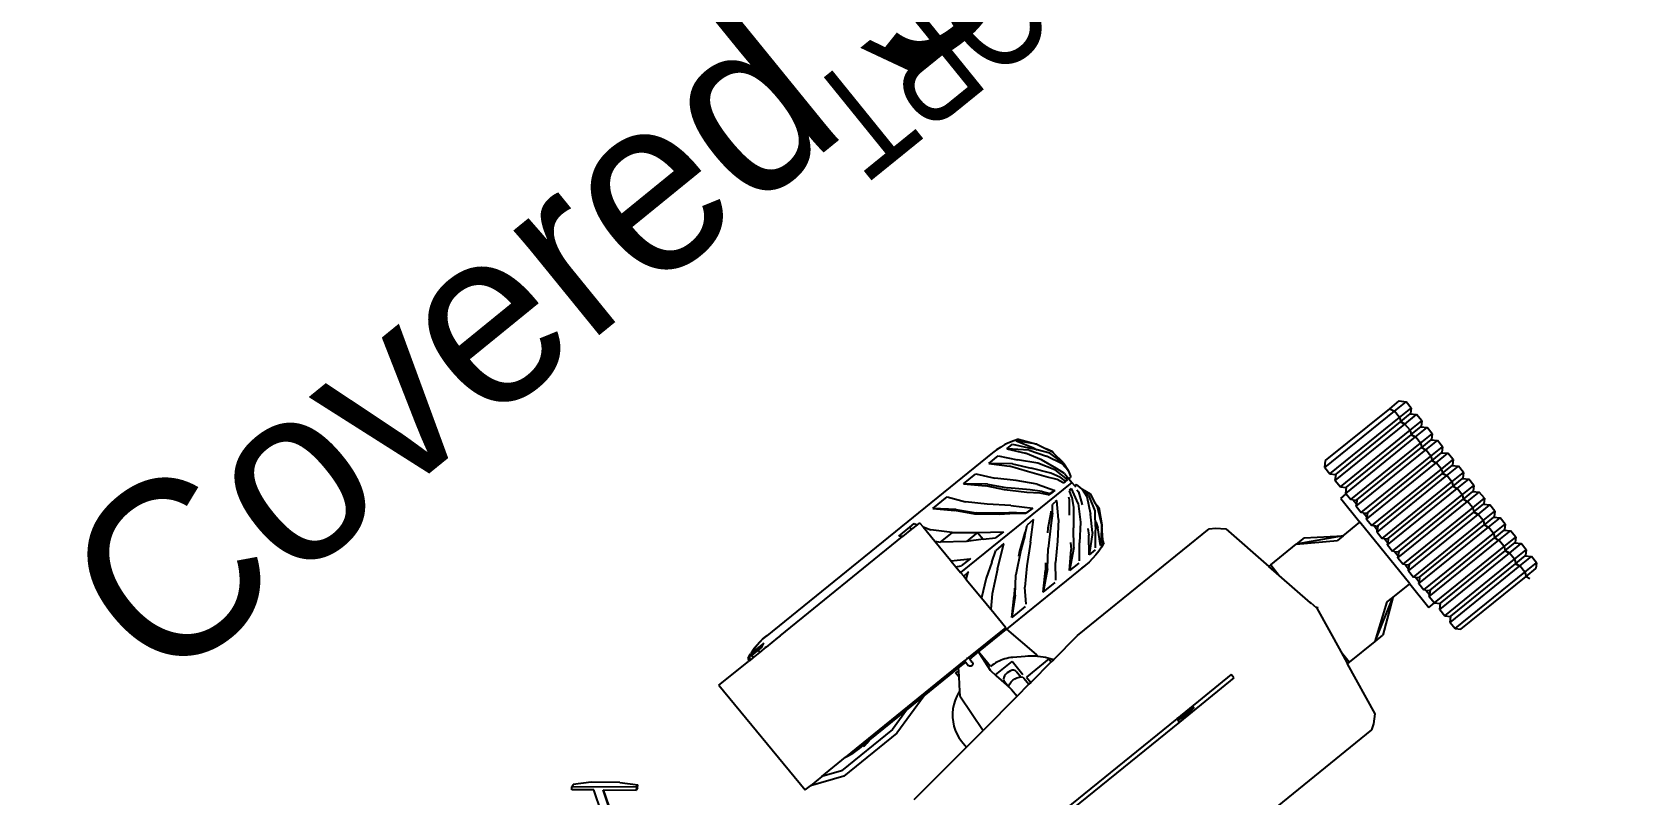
# Model space of a CAD drawing. Header units: inches. Extents: x -625442 to 34963, y -27993 to 66986.
# Drawn here: x -456530.1 to -456354.4, y 27977.9 to 28060.9 of the extents above; entities that cross this region are included whole.
import ezdxf

# ---------------------------------------------------------------- set-up
doc = ezdxf.new("R2010")
doc.units = ezdxf.units.IN
doc.header["$LTSCALE"] = 0.5
doc.header["$MEASUREMENT"] = 0
for name, color, linetype in [('0-TEXT', 30, 'Continuous'), ('P-FURNITURE', 201, 'Continuous'), ('TEXT', 7, 'Continuous')]:
    doc.layers.add(name, color=color, linetype=linetype)
doc.styles.add('1-4T', font='Zap601Rm.ttf', dxfattribs={"width": 0.8, "height": 12})
doc.styles.add('TXT', font='IC-Romans.shx')

# ---------------------------------------------------------------- blocks, each defined once
blk = doc.blocks.new('John Deere pl')
for p, q in [((1.8305, 2.736), (1.7873, 2.4918)), ((1.8634, 2.7659), (1.8305, 2.736)), ((1.886, 2.7813), (1.8634, 2.7659)), ((2.6211, 2.7813), (1.886, 2.7813)), ((2.3098, 2.7813), (2.3088, 2.7813)), ((0.8748, 2.6676), (0.8922, 2.685)), ((0.9397, 2.6676), (0.8748, 2.6676)), ((0.8748, 2.6676), (0.8748, 2.6325)), ((0.9473, 2.685), (0.8922, 2.685)), ((0.9473, 2.685), (0.9397, 2.7023)), ((0.9397, 2.6676), (0.9473, 2.685)), ((0.9397, 2.6676), (0.9397, 2.6325)), ((1.3286, 2.6676), (0.9397, 2.6676)), ((1.3112, 2.685), (0.9473, 2.685)), ((1.3286, 2.6676), (1.3112, 2.685)), ((1.3286, 2.6325), (1.3286, 2.6676)), ((0.8944, 2.613), (0.8748, 2.6325)), ((0.9397, 2.6325), (0.8748, 2.6325)), ((0.8748, 2.5956), (0.8922, 2.613)), ((0.9397, 2.5956), (0.8748, 2.5956)), ((0.8748, 2.5956), (0.8748, 2.5605)), ((0.8944, 2.613), (0.8922, 2.613)), ((0.9473, 2.613), (0.8944, 2.613)), ((0.9483, 2.613), (0.9397, 2.6325)), ((1.3286, 2.6325), (0.9397, 2.6325)), ((0.9473, 2.613), (0.9397, 2.6303)), ((0.9397, 2.5956), (0.9473, 2.613)), ((0.9397, 2.5956), (0.9397, 2.5605)), ((1.3286, 2.5956), (0.9397, 2.5956)), ((0.9483, 2.613), (0.9473, 2.613)), ((1.309, 2.613), (0.9483, 2.613)), ((1.3286, 2.6325), (1.309, 2.613)), ((1.3112, 2.613), (1.309, 2.613)), ((1.3286, 2.5956), (1.3112, 2.613)), ((1.3286, 2.5605), (1.3286, 2.5956)), ((0.8944, 2.541), (0.8748, 2.5605)), ((0.9397, 2.5605), (0.8748, 2.5605)), ((0.8748, 2.5236), (0.8922, 2.541)), ((0.9397, 2.5236), (0.8748, 2.5236)), ((0.8748, 2.5236), (0.8748, 2.4885)), ((0.8944, 2.541), (0.8922, 2.541)), ((0.9473, 2.541), (0.8944, 2.541)), ((0.9483, 2.541), (0.9397, 2.5605)), ((1.3286, 2.5605), (0.9397, 2.5605)), ((0.9473, 2.541), (0.9397, 2.5583)), ((0.9397, 2.5236), (0.9473, 2.541)), ((0.9397, 2.5236), (0.9397, 2.4885)), ((1.3286, 2.5236), (0.9397, 2.5236)), ((0.9483, 2.541), (0.9473, 2.541)), ((1.309, 2.541), (0.9483, 2.541)), ((1.3286, 2.5605), (1.309, 2.541)), ((1.3112, 2.541), (1.309, 2.541)), ((1.3279, 2.5243), (1.3112, 2.541)), ((1.3596, 2.5243), (1.3279, 2.5243)), ((1.3279, 2.5243), (1.3286, 2.5236)), ((1.3286, 2.4885), (1.3286, 2.5236)), ((1.3596, 2.3918), (1.3596, 2.5243)), ((0.8944, 2.469), (0.8748, 2.4885)), ((0.9397, 2.4885), (0.8748, 2.4885)), ((0.8748, 2.4516), (0.8922, 2.469)), ((0.9397, 2.4516), (0.8748, 2.4516)), ((0.8748, 2.4516), (0.8748, 2.4165)), ((0.8944, 2.469), (0.8922, 2.469)), ((0.9473, 2.469), (0.8944, 2.469)), ((0.9483, 2.469), (0.9397, 2.4885)), ((1.3286, 2.4885), (0.9397, 2.4885)), ((0.9473, 2.469), (0.9397, 2.4863)), ((0.9397, 2.4516), (0.9473, 2.469)), ((0.9397, 2.4516), (0.9397, 2.4165)), ((1.3286, 2.4516), (0.9397, 2.4516)), ((0.9483, 2.469), (0.9473, 2.469)), ((1.309, 2.469), (0.9483, 2.469)), ((1.309, 2.469), (1.3226, 2.4825)), ((1.3112, 2.469), (1.309, 2.469)), ((1.3226, 2.4576), (1.3112, 2.469)), ((1.3286, 2.4885), (1.3226, 2.4825)), ((1.3226, 2.4576), (1.3226, 2.4825)), ((1.3226, 2.4576), (1.3286, 2.4516)), ((1.3286, 2.4165), (1.3286, 2.4516)), ((1.4536, 2.3918), (1.5901, 2.4918)), ((1.6337, 2.4918), (1.4536, 2.3918)), ((1.6337, 2.4918), (1.4849, 2.3918)), ((1.6337, 2.4918), (1.5901, 2.4918)), ((1.7769, 2.4918), (1.6337, 2.4918)), ((1.7873, 2.4918), (1.7769, 2.4918)), ((1.7769, 2.4325), (1.7769, 2.4918)), ((1.7769, 2.4325), (1.7873, 2.4918)), ((0.8944, 2.397), (0.8748, 2.4165)), ((0.9397, 2.4165), (0.8748, 2.4165)), ((0.8748, 2.3796), (0.8922, 2.397)), ((0.9397, 2.3796), (0.8748, 2.3796)), ((0.8748, 2.3796), (0.8748, 2.3445)), ((0.8944, 2.397), (0.8922, 2.397)), ((0.9473, 2.397), (0.8944, 2.397)), ((0.9483, 2.397), (0.9397, 2.4165)), ((1.3286, 2.4165), (0.9397, 2.4165)), ((0.9473, 2.397), (0.9397, 2.4143)), ((0.9397, 2.3796), (0.9473, 2.397)), ((0.9397, 2.3796), (0.9397, 2.3445)), ((1.3286, 2.3796), (0.9397, 2.3796)), ((0.9483, 2.397), (0.9473, 2.397)), ((1.309, 2.397), (0.9483, 2.397)), ((1.309, 2.397), (1.3226, 2.4105)), ((1.3112, 2.397), (1.309, 2.397)), ((1.3226, 2.3856), (1.3112, 2.397)), ((1.3286, 2.4165), (1.3226, 2.4105)), ((1.3226, 2.3856), (1.3226, 2.4105)), ((1.3226, 2.3856), (1.3286, 2.3796)), ((1.3286, 2.3445), (1.3286, 2.3796)), ((1.4536, 2.3918), (1.3596, 2.3918)), ((1.3596, 2.3918), (1.3596, 2.0484)), ((1.4849, 2.3918), (1.4536, 2.3918)), ((1.7393, 2.2201), (1.7769, 2.4325)), ((0.8944, 2.325), (0.8748, 2.3445)), ((0.9397, 2.3445), (0.8748, 2.3445)), ((0.8748, 2.3076), (0.8922, 2.325)), ((0.8944, 2.325), (0.8922, 2.325)), ((0.9473, 2.325), (0.8944, 2.325)), ((0.9483, 2.325), (0.9397, 2.3445)), ((1.3286, 2.3445), (0.9397, 2.3445)), ((0.9473, 2.325), (0.9397, 2.3423)), ((0.9397, 2.3076), (0.9473, 2.325)), ((0.9483, 2.325), (0.9473, 2.325)), ((1.309, 2.325), (0.9483, 2.325)), ((1.309, 2.325), (1.3226, 2.3385)), ((1.3112, 2.325), (1.309, 2.325)), ((1.3226, 2.3136), (1.3112, 2.325)), ((1.3286, 2.3445), (1.3226, 2.3385)), ((1.3226, 2.3136), (1.3226, 2.3385)), ((1.3226, 2.3136), (1.3286, 2.3076)), ((0.9397, 2.3076), (0.8748, 2.3076)), ((0.8748, 2.3076), (0.8748, 2.2725)), ((0.8944, 2.253), (0.8748, 2.2725)), ((0.9397, 2.2725), (0.8748, 2.2725)), ((0.8748, 2.2356), (0.8922, 2.253)), ((0.8944, 2.253), (0.8922, 2.253)), ((0.9473, 2.253), (0.8944, 2.253)), ((0.9397, 2.3076), (0.9397, 2.2725)), ((1.3286, 2.3076), (0.9397, 2.3076)), ((0.9483, 2.253), (0.9397, 2.2725)), ((1.3286, 2.2725), (0.9397, 2.2725)), ((0.9473, 2.253), (0.9397, 2.2703)), ((0.9397, 2.2356), (0.9473, 2.253)), ((0.9483, 2.253), (0.9473, 2.253)), ((1.309, 2.253), (0.9483, 2.253)), ((1.309, 2.253), (1.3226, 2.2665)), ((1.3112, 2.253), (1.309, 2.253)), ((1.3226, 2.2416), (1.3112, 2.253)), ((1.3286, 2.2725), (1.3226, 2.2665)), ((1.3226, 2.2416), (1.3226, 2.2665)), ((1.3226, 2.2416), (1.3286, 2.2356)), ((1.3286, 2.2725), (1.3286, 2.3076)), ((0.9397, 2.2356), (0.8748, 2.2356)), ((0.8748, 2.2356), (0.8748, 2.2005)), ((0.8944, 2.181), (0.8748, 2.2005)), ((0.9397, 2.2005), (0.8748, 2.2005)), ((0.8748, 2.1636), (0.8922, 2.181)), ((0.8944, 2.181), (0.8922, 2.181)), ((0.9473, 2.181), (0.8944, 2.181)), ((0.9397, 2.2356), (0.9397, 2.2005)), ((1.3286, 2.2356), (0.9397, 2.2356)), ((0.9483, 2.181), (0.9397, 2.2005)), ((1.3286, 2.2005), (0.9397, 2.2005)), ((0.9473, 2.181), (0.9397, 2.1983)), ((0.9397, 2.1636), (0.9473, 2.181)), ((0.9483, 2.181), (0.9473, 2.181)), ((1.309, 2.181), (0.9483, 2.181)), ((1.309, 2.181), (1.3226, 2.1945)), ((1.3112, 2.181), (1.309, 2.181)), ((1.3226, 2.1696), (1.3112, 2.181)), ((1.3286, 2.2005), (1.3226, 2.1945)), ((1.3226, 2.1945), (1.3226, 2.1696)), ((1.3226, 2.1696), (1.3286, 2.1636)), ((1.3286, 2.2005), (1.3286, 2.2356)), ((1.7338, 2.2208), (1.7338, 2.2207)), ((1.7339, 2.2208), (1.7338, 2.2208)), ((1.7338, 2.2207), (1.7339, 2.2205)), ((1.7339, 2.2205), (1.734, 2.2202)), ((1.7353, 2.2177), (1.7352, 2.218)), ((1.7352, 2.2174), (1.7353, 2.2174)), ((1.7353, 2.2175), (1.7353, 2.2177)), ((1.7353, 2.2174), (1.7353, 2.2175)), ((1.738, 2.2208), (1.7393, 2.2208)), ((1.738, 2.2174), (1.738, 2.2208)), ((1.738, 2.2174), (1.7393, 2.2174)), ((1.7393, 2.2208), (1.7393, 2.2201)), ((1.7393, 2.2201), (1.7453, 2.1861)), ((1.7393, 2.2174), (1.7393, 2.2201)), ((1.7453, 2.1861), (1.7453, 2.1856)), ((1.7453, 2.1861), (1.7456, 2.1849)), ((1.7453, 2.1856), (1.7454, 2.1852)), ((1.7454, 2.1852), (1.7455, 2.185)), ((1.7455, 2.185), (1.7456, 2.1849)), ((1.7456, 2.1849), (1.7457, 2.185)), ((1.7456, 2.1849), (1.7769, 2.0078)), ((1.7457, 2.185), (1.7459, 2.1854)), ((1.7459, 2.1854), (1.7461, 2.1859)), ((1.746, 2.1897), (1.7461, 2.19)), ((1.7463, 2.1903), (1.7461, 2.19)), ((1.7461, 2.1859), (1.7463, 2.1865)), ((1.7463, 2.1903), (1.7465, 2.1905)), ((1.7463, 2.1865), (1.7464, 2.1872)), ((1.7464, 2.1872), (1.7466, 2.1879)), ((1.7466, 2.1904), (1.7465, 2.1905)), ((1.7467, 2.1902), (1.7466, 2.1904)), ((1.7466, 2.1879), (1.7467, 2.1886)), ((1.7467, 2.1902), (1.7467, 2.1898)), ((1.7467, 2.1893), (1.7467, 2.1898)), ((1.7467, 2.1893), (1.7467, 2.1886)), ((2.2095, 2.2293), (2.5143, 2.2293)), ((2.2095, 2.2293), (2.2095, 2.2109)), ((2.2095, 2.2109), (2.5143, 2.2109)), ((2.4245, 2.2201), (2.5143, 2.2293)), ((2.4245, 2.2201), (2.5143, 2.2109)), ((2.5143, 2.2201), (2.4245, 2.2201)), ((2.5143, 2.2201), (2.5143, 2.2293)), ((2.5143, 2.2293), (4.6693, 2.2293)), ((2.5143, 2.2201), (2.5143, 2.2109)), ((2.5143, 2.2109), (4.6693, 2.2109)), ((0.9397, 2.1636), (0.8748, 2.1636)), ((0.8748, 2.1636), (0.8748, 2.1285)), ((0.8944, 2.109), (0.8748, 2.1285)), ((0.9397, 2.1285), (0.8748, 2.1285)), ((0.8748, 2.0916), (0.8922, 2.109)), ((0.8944, 2.109), (0.8922, 2.109)), ((0.9473, 2.109), (0.8944, 2.109)), ((0.9397, 2.1636), (0.9397, 2.1285)), ((1.3286, 2.1636), (0.9397, 2.1636)), ((0.9483, 2.109), (0.9397, 2.1285)), ((1.3286, 2.1285), (0.9397, 2.1285)), ((0.9473, 2.109), (0.9397, 2.1263)), ((0.9397, 2.0916), (0.9473, 2.109)), ((0.9483, 2.109), (0.9473, 2.109)), ((1.309, 2.109), (0.9483, 2.109)), ((1.309, 2.109), (1.3226, 2.1225)), ((1.3112, 2.109), (1.309, 2.109)), ((1.3226, 2.0976), (1.3112, 2.109)), ((1.3286, 2.1285), (1.3226, 2.1225)), ((1.3226, 2.1225), (1.3226, 2.0976)), ((1.3286, 2.1285), (1.3286, 2.1636)), ((0.9397, 2.0916), (0.8748, 2.0916)), ((0.8748, 2.0916), (0.8748, 2.0565)), ((0.8944, 2.037), (0.8748, 2.0565)), ((0.9397, 2.0565), (0.8748, 2.0565)), ((0.8748, 2.0196), (0.8922, 2.037)), ((0.8944, 2.037), (0.8922, 2.037)), ((0.9473, 2.037), (0.8944, 2.037)), ((0.9397, 2.0916), (0.9397, 2.0565)), ((1.3286, 2.0916), (0.9397, 2.0916)), ((0.9483, 2.037), (0.9397, 2.0565)), ((1.3286, 2.0565), (0.9397, 2.0565)), ((0.9473, 2.037), (0.9397, 2.0543)), ((0.9397, 2.0196), (0.9473, 2.037)), ((0.9483, 2.037), (0.9473, 2.037)), ((1.309, 2.037), (0.9483, 2.037)), ((1.309, 2.037), (1.3226, 2.0505)), ((1.3112, 2.037), (1.309, 2.037)), ((1.3226, 2.0256), (1.3112, 2.037)), ((1.3226, 2.0976), (1.3286, 2.0916)), ((1.3286, 2.0565), (1.3226, 2.0505)), ((1.3226, 2.0505), (1.3226, 2.0256)), ((1.3286, 2.0565), (1.3286, 2.0916)), ((1.4536, 2.0484), (1.3596, 2.0484)), ((1.3596, 1.916), (1.3596, 2.0484)), ((1.5901, 1.9484), (1.4536, 2.0484)), ((1.4536, 2.0484), (1.4849, 2.0484)), ((1.4536, 2.0484), (1.6337, 1.9484)), ((1.6337, 1.9484), (1.4849, 2.0484)), ((0.9397, 2.0196), (0.8748, 2.0196)), ((0.8748, 2.0196), (0.8748, 1.9845)), ((0.8944, 1.965), (0.8748, 1.9845)), ((0.9397, 1.9845), (0.8748, 1.9845)), ((0.8748, 1.9476), (0.8922, 1.965)), ((0.8944, 1.965), (0.8922, 1.965)), ((0.9473, 1.965), (0.8944, 1.965)), ((0.9397, 2.0196), (0.9397, 1.9845)), ((1.3286, 2.0196), (0.9397, 2.0196)), ((0.9483, 1.965), (0.9397, 1.9845)), ((1.3286, 1.9845), (0.9397, 1.9845)), ((0.9473, 1.965), (0.9397, 1.9823)), ((0.9397, 1.9476), (0.9473, 1.965)), ((0.9483, 1.965), (0.9473, 1.965)), ((1.309, 1.965), (0.9483, 1.965)), ((1.309, 1.965), (1.3226, 1.9785)), ((1.3112, 1.965), (1.309, 1.965)), ((1.3226, 1.9536), (1.3112, 1.965)), ((1.3226, 2.0256), (1.3286, 2.0196)), ((1.3286, 1.9845), (1.3226, 1.9785)), ((1.3226, 1.9785), (1.3226, 1.9536)), ((1.3286, 1.9845), (1.3286, 2.0196)), ((1.7769, 1.9484), (1.7769, 2.0078)), ((1.7769, 2.0078), (1.7873, 1.9484)), ((0.9397, 1.9476), (0.8748, 1.9476)), ((0.8748, 1.9476), (0.8748, 1.9125)), ((0.8944, 1.893), (0.8748, 1.9125)), ((0.9397, 1.9125), (0.8748, 1.9125)), ((0.8748, 1.8756), (0.8922, 1.893)), ((0.8944, 1.893), (0.8922, 1.893)), ((0.9473, 1.893), (0.8944, 1.893)), ((0.9397, 1.9476), (0.9397, 1.9125)), ((1.3286, 1.9476), (0.9397, 1.9476)), ((0.9483, 1.893), (0.9397, 1.9125)), ((1.3286, 1.9125), (0.9397, 1.9125)), ((0.9473, 1.893), (0.9397, 1.9103)), ((0.9397, 1.8756), (0.9473, 1.893)), ((0.9483, 1.893), (0.9473, 1.893)), ((1.309, 1.893), (0.9483, 1.893)), ((1.3286, 1.9125), (1.309, 1.893)), ((1.3112, 1.893), (1.309, 1.893)), ((1.3286, 1.8756), (1.3112, 1.893)), ((1.3226, 1.9536), (1.3286, 1.9476)), ((1.3286, 1.916), (1.3286, 1.9476)), ((1.3596, 1.916), (1.3286, 1.916)), ((1.3286, 1.9125), (1.3286, 1.916)), ((1.5901, 1.9484), (1.6337, 1.9484)), ((1.7769, 1.9484), (1.6337, 1.9484)), ((1.7769, 1.9484), (1.7873, 1.9484)), ((1.8305, 1.7043), (1.7873, 1.9484)), ((0.9397, 1.8756), (0.8748, 1.8756)), ((0.8748, 1.8756), (0.8748, 1.8405)), ((0.8944, 1.821), (0.8748, 1.8405)), ((0.9397, 1.8405), (0.8748, 1.8405)), ((0.8748, 1.8036), (0.8922, 1.821)), ((0.8944, 1.821), (0.8922, 1.821)), ((0.9473, 1.821), (0.8944, 1.821)), ((0.9397, 1.8756), (0.9397, 1.8405)), ((1.3286, 1.8756), (0.9397, 1.8756)), ((0.9483, 1.821), (0.9397, 1.8405)), ((1.3286, 1.8405), (0.9397, 1.8405)), ((0.9473, 1.821), (0.9397, 1.8383)), ((0.9397, 1.8036), (0.9473, 1.821)), ((0.9483, 1.821), (0.9473, 1.821)), ((1.309, 1.821), (0.9483, 1.821)), ((1.3286, 1.8405), (1.309, 1.821)), ((1.3112, 1.821), (1.309, 1.821)), ((1.3286, 1.8036), (1.3112, 1.821)), ((1.3286, 1.8405), (1.3286, 1.8756)), ((0.9397, 1.8036), (0.8748, 1.8036)), ((0.8748, 1.8036), (0.8748, 1.7685)), ((0.8961, 1.7472), (0.8748, 1.7685)), ((0.9397, 1.7685), (0.8748, 1.7685)), ((0.9397, 1.8036), (0.9397, 1.7685)), ((1.3286, 1.8036), (0.9397, 1.8036)), ((0.949, 1.7472), (0.9397, 1.7685)), ((1.3286, 1.7685), (0.9397, 1.7685)), ((1.3286, 1.7685), (1.3073, 1.7472)), ((1.3286, 1.7685), (1.3286, 1.8036)), ((3.6195, 1.7667), (3.3004, 1.7323)), ((0.949, 1.7472), (0.8961, 1.7472)), ((1.3073, 1.7472), (0.949, 1.7472)), ((1.8634, 1.6744), (1.8305, 1.7043)), ((2.782, 1.6763), (2.907, 1.6898)), ((2.907, 1.6898), (2.918, 1.691)), ((2.907, 1.6597), (2.907, 1.6898)), ((2.9904, 1.6988), (2.918, 1.691)), ((2.918, 1.6565), (2.918, 1.691)), ((2.9904, 1.6988), (3.1982, 1.7212)), ((2.9908, 1.6614), (2.9904, 1.6988)), ((3.1827, 1.5416), (3.1982, 1.7212)), ((3.3004, 1.7323), (3.1982, 1.7212)), ((3.2966, 1.6616), (3.2995, 1.6797)), ((3.2995, 1.6797), (3.3004, 1.6979)), ((3.3004, 1.6979), (3.3004, 1.7323)), ((1.886, 1.6589), (1.8634, 1.6744)), ((2.6211, 1.6589), (1.886, 1.6589)), ((2.2542, 1.6589), (2.2543, 1.6589)), ((2.2679, 1.6589), (2.2684, 1.6589)), ((2.3957, 1.6589), (2.3964, 1.6589)), ((2.3964, 1.6589), (2.3967, 1.6589)), ((2.7684, 1.6748), (2.6211, 1.6589)), ((2.7684, 1.6748), (2.782, 1.6763)), ((2.7684, 1.6748), (2.7701, 1.6721)), ((2.7701, 1.6721), (2.7762, 1.6632)), ((2.7762, 1.6632), (2.7825, 1.6544)), ((2.782, 1.6597), (2.782, 1.6763)), ((2.782, 1.6597), (2.907, 1.6597)), ((2.7825, 1.6544), (2.7893, 1.6459)), ((2.7893, 1.6459), (2.7963, 1.6376)), ((2.7963, 1.6376), (2.8037, 1.6296)), ((2.8037, 1.6296), (2.8113, 1.6218)), ((2.8113, 1.6218), (2.8134, 1.6199)), ((2.8134, 1.6199), (2.8127, 1.6109)), ((2.8434, 1.444), (2.8127, 1.6109)), ((2.8134, 1.6199), (2.8193, 1.6143)), ((2.8193, 1.6143), (2.8276, 1.607)), ((2.9122, 1.6423), (2.9122, 1.5677)), ((2.92, 1.6502), (2.918, 1.6565)), ((2.9247, 1.6444), (2.92, 1.6502)), ((2.9248, 1.6444), (2.9247, 1.6444)), ((2.9248, 1.6122), (2.9248, 1.6444)), ((2.9318, 1.6395), (2.9248, 1.6444)), ((2.9248, 1.6122), (2.9265, 1.6069)), ((2.9406, 1.6359), (2.9318, 1.6395)), ((2.9507, 1.6338), (2.9406, 1.6359)), ((2.9614, 1.6334), (2.9507, 1.6338)), ((2.9719, 1.6346), (2.9614, 1.6334)), ((2.9815, 1.6374), (2.9719, 1.6346)), ((2.9896, 1.6416), (2.9815, 1.6374)), ((2.9895, 1.6042), (2.9925, 1.6093)), ((2.9931, 1.6447), (2.9896, 1.6416)), ((2.9934, 1.645), (2.9908, 1.6614)), ((2.9931, 1.6147), (2.9925, 1.6166)), ((2.9925, 1.6093), (2.9931, 1.6147)), ((2.9934, 1.645), (2.9931, 1.6447)), ((2.9931, 1.6147), (2.9931, 1.6447)), ((3.0052, 1.5733), (2.9934, 1.645)), ((3.2664, 1.5946), (3.2766, 1.6102)), ((3.2766, 1.6102), (3.285, 1.6267)), ((3.285, 1.6267), (3.2917, 1.6439)), ((3.2917, 1.6439), (3.2966, 1.6616)), ((2.8276, 1.607), (2.8361, 1.6)), ((2.8361, 1.6), (2.8449, 1.5933)), ((2.8449, 1.5933), (2.854, 1.5869)), ((2.854, 1.5869), (2.8988, 1.5565)), ((2.8988, 1.5565), (2.9061, 1.5518)), ((2.9061, 1.5518), (2.9138, 1.5474)), ((3.0052, 1.5677), (2.9122, 1.5677)), ((2.9138, 1.5474), (2.9216, 1.5434)), ((2.9216, 1.5434), (2.9297, 1.5398)), ((2.9265, 1.6069), (2.9304, 1.6021)), ((2.9297, 1.5398), (2.9379, 1.5366)), ((2.9304, 1.6021), (2.9362, 1.598)), ((2.9362, 1.598), (2.9437, 1.595)), ((2.9437, 1.595), (2.9521, 1.5933)), ((2.9521, 1.5933), (2.961, 1.5929)), ((2.961, 1.5929), (2.9698, 1.5939)), ((2.9698, 1.5939), (2.9778, 1.5963)), ((2.9778, 1.5963), (2.9846, 1.5998)), ((2.9846, 1.5998), (2.9895, 1.6042)), ((3.0052, 1.5733), (3.0052, 1.5677)), ((3.0111, 1.5374), (3.0052, 1.5733)), ((3.1715, 1.5261), (3.1827, 1.5416)), ((3.1935, 1.5339), (3.2105, 1.5432)), ((3.2105, 1.5432), (3.2265, 1.5541)), ((3.2265, 1.5541), (3.2412, 1.5664)), ((3.2412, 1.5664), (3.2545, 1.5799)), ((3.2545, 1.5799), (3.2664, 1.5946)), ((2.9379, 1.5366), (2.9464, 1.5339)), ((2.9464, 1.5339), (2.955, 1.5315)), ((2.955, 1.5315), (2.9637, 1.5295)), ((2.9637, 1.5295), (2.9725, 1.528)), ((2.9725, 1.528), (2.9814, 1.5269)), ((2.9814, 1.5269), (2.9903, 1.5263)), ((2.9903, 1.5263), (2.9993, 1.5261)), ((2.9993, 1.5261), (2.9993, 1.4525)), ((3.0012, 1.4525), (3.0111, 1.5374)), ((3.0502, 1.4672), (3.052, 1.4693)), ((3.052, 1.4693), (3.0543, 1.4709)), ((3.0543, 1.4709), (3.057, 1.472)), ((3.057, 1.472), (3.0599, 1.4723)), ((3.0599, 1.4723), (3.0628, 1.472)), ((3.0628, 1.472), (3.0655, 1.4709)), ((3.0655, 1.4709), (3.0678, 1.4693)), ((3.0678, 1.4693), (3.0696, 1.4672)), ((3.1188, 1.4525), (3.1346, 1.4744)), ((3.1346, 1.4744), (3.1715, 1.5261)), ((3.1346, 1.4744), (3.1346, 1.4525)), ((3.1756, 1.5261), (3.1715, 1.5261)), ((3.1756, 1.5261), (3.1935, 1.5339)), ((3.3036, 1.444), (3.4968, 1.4958)), ((3.4013, 1.444), (3.5009, 1.4707)), ((3.4968, 1.4958), (3.4969, 1.4958)), ((3.4969, 1.4958), (3.7926, 1.4958)), ((3.501, 1.4707), (3.5009, 1.4707)), ((3.501, 1.4707), (3.7867, 1.4707)), ((3.7867, 1.4707), (3.8676, 1.436)), ((3.7926, 1.4958), (3.9319, 1.436)), ((2.2365, 1.3523), (2.2983, 1.4189)), ((2.2755, 1.4078), (2.2505, 1.3723)), ((2.2983, 1.4189), (2.2583, 1.3523)), ((2.3207, 1.413), (2.2731, 1.3523)), ((2.2797, 1.4189), (2.2755, 1.4078)), ((2.2834, 1.4189), (2.2755, 1.4078)), ((2.2797, 1.4189), (2.299, 1.4264)), ((2.2983, 1.4189), (2.2834, 1.4189)), ((2.2893, 1.3523), (2.3616, 1.4189)), ((2.299, 1.4264), (2.319, 1.4327)), ((2.3616, 1.4189), (2.3086, 1.3523)), ((2.319, 1.4327), (2.3395, 1.4376)), ((2.3271, 1.4189), (2.3616, 1.4189)), ((2.3395, 1.4376), (2.3604, 1.4411)), ((2.3604, 1.4411), (2.3816, 1.4433)), ((2.4105, 1.413), (2.3618, 1.3523)), ((2.3816, 1.4433), (2.4029, 1.444)), ((2.3929, 1.3523), (2.4708, 1.4189)), ((2.4029, 1.444), (2.4243, 1.4433)), ((2.4029, 1.444), (2.8434, 1.444)), ((2.4708, 1.4189), (2.4083, 1.3523)), ((2.4187, 1.4189), (2.4708, 1.4189)), ((2.5428, 1.413), (2.4964, 1.3523)), ((2.5403, 1.3523), (2.6183, 1.4189)), ((2.6183, 1.4189), (2.5507, 1.3523)), ((2.6183, 1.4189), (2.5522, 1.4189)), ((2.7086, 1.413), (2.6676, 1.3523)), ((2.7186, 1.4189), (2.7941, 1.4189)), ((2.7213, 1.3523), (2.7941, 1.4189)), ((2.7941, 1.4189), (2.7261, 1.3523)), ((2.8407, 1.436), (3.049, 1.436)), ((2.8415, 1.335), (2.8407, 1.436)), ((2.8436, 1.4433), (2.8434, 1.444)), ((3.0002, 1.444), (2.8434, 1.444)), ((2.9993, 1.4525), (3.0012, 1.4525)), ((3.0002, 1.444), (3.0012, 1.4525)), ((3.0489, 1.444), (3.0002, 1.444)), ((3.0002, 1.4433), (3.0002, 1.444)), ((3.0488, 1.462), (3.0491, 1.4647)), ((3.0488, 1.462), (3.0488, 1.462)), ((3.0489, 1.444), (3.0488, 1.462)), ((3.0489, 1.4433), (3.0489, 1.444)), ((3.0489, 1.4433), (3.049, 1.436)), ((3.049, 1.436), (3.0602, 1.436)), ((3.0491, 1.4647), (3.0502, 1.4672)), ((3.0503, 1.4569), (3.0492, 1.4593)), ((3.0504, 1.444), (3.0493, 1.444)), ((3.0523, 1.433), (3.0546, 1.4347)), ((3.0546, 1.4347), (3.0573, 1.4357)), ((3.0573, 1.4357), (3.0602, 1.436)), ((3.0602, 1.436), (3.0714, 1.436)), ((3.0696, 1.4672), (3.0707, 1.4647)), ((3.0707, 1.4647), (3.0707, 1.4646)), ((3.0707, 1.4646), (3.0711, 1.462)), ((3.0711, 1.462), (3.0708, 1.4594)), ((3.0708, 1.4594), (3.0708, 1.4594)), ((3.0713, 1.444), (3.0709, 1.444)), ((3.0713, 1.444), (3.0711, 1.462)), ((3.0713, 1.4433), (3.0713, 1.444)), ((3.1128, 1.444), (3.0713, 1.444)), ((3.0713, 1.4433), (3.0714, 1.436)), ((3.7347, 1.436), (3.0714, 1.436)), ((3.1123, 1.4433), (3.1125, 1.4436)), ((3.1125, 1.4436), (3.1128, 1.444)), ((3.1125, 1.4436), (3.1125, 1.4433)), ((3.1128, 1.444), (3.1188, 1.4525)), ((3.3036, 1.444), (3.1128, 1.444)), ((3.1188, 1.4525), (3.1346, 1.4525)), ((3.301, 1.4433), (3.3036, 1.444)), ((3.4012, 1.444), (3.3036, 1.444)), ((3.3986, 1.4433), (3.4012, 1.444)), ((3.4012, 1.444), (3.4013, 1.444)), ((3.6067, 1.444), (3.4013, 1.444)), ((3.6033, 1.4433), (3.6067, 1.444)), ((3.6067, 1.444), (3.6211, 1.447)), ((3.6107, 1.444), (3.6067, 1.444)), ((3.6107, 1.444), (3.6074, 1.4433)), ((3.6247, 1.447), (3.6107, 1.444)), ((3.6645, 1.444), (3.6107, 1.444)), ((3.6211, 1.447), (3.6426, 1.4498)), ((3.6457, 1.4498), (3.6247, 1.447)), ((3.6426, 1.4498), (3.6457, 1.4498)), ((3.6432, 1.4433), (3.6645, 1.444)), ((3.6658, 1.4439), (3.6462, 1.4433)), ((3.6645, 1.444), (3.6658, 1.4439)), ((3.6658, 1.4439), (3.667, 1.444)), ((3.6658, 1.4439), (3.6859, 1.4433)), ((3.6878, 1.4433), (3.667, 1.444)), ((3.6859, 1.4433), (3.7071, 1.4411)), ((3.7085, 1.4411), (3.6878, 1.4433)), ((3.7071, 1.4411), (3.7281, 1.4376)), ((3.7289, 1.4376), (3.7085, 1.4411)), ((3.7281, 1.4376), (3.7347, 1.436)), ((3.7355, 1.436), (3.7289, 1.4376)), ((3.7347, 1.436), (3.7355, 1.436)), ((3.8676, 1.436), (3.7355, 1.436)), ((3.8676, 1.436), (3.9319, 1.436)), ((3.9611, 1.436), (3.9319, 1.436)), ((3.9661, 0.848), (3.9611, 1.436)), ((2.199, 1.2858), (2.2363, 1.3523)), ((2.2365, 1.3523), (2.2045, 1.2858)), ((2.2505, 1.3723), (2.2363, 1.3523)), ((2.2505, 1.3723), (2.2365, 1.3523)), ((2.2378, 1.3055), (2.2731, 1.3523)), ((2.2893, 1.3523), (2.2458, 1.2858)), ((2.249, 1.3268), (2.2583, 1.3523)), ((2.2945, 1.3268), (2.3086, 1.3523)), ((2.3021, 1.2858), (2.3618, 1.3523)), ((2.3929, 1.3523), (2.341, 1.2858)), ((2.3904, 1.3268), (2.4083, 1.3523)), ((2.4313, 1.2858), (2.4964, 1.3523)), ((2.5403, 1.3523), (2.4834, 1.2858)), ((2.5303, 1.3268), (2.5507, 1.3523)), ((2.6016, 1.2858), (2.6676, 1.3523)), ((2.7213, 1.3523), (2.6634, 1.2858)), ((2.7045, 1.3268), (2.7261, 1.3523)), ((2.7959, 1.2858), (2.8415, 1.3343)), ((2.8415, 1.3343), (2.8415, 1.335)), ((2.8421, 1.2696), (2.8415, 1.3343)), ((2.1924, 1.2162), (2.1999, 1.2594)), ((2.1999, 1.2594), (2.199, 1.2858)), ((2.1999, 1.2594), (2.2045, 1.2858)), ((2.2017, 1.2162), (2.2229, 1.2858)), ((2.2107, 1.2162), (2.2458, 1.2858)), ((2.2229, 1.2858), (2.2378, 1.3055)), ((2.259, 1.2162), (2.3021, 1.2858)), ((2.2853, 1.2162), (2.341, 1.2858)), ((2.3691, 1.2162), (2.4313, 1.2858)), ((2.411, 1.2162), (2.4834, 1.2858)), ((2.5247, 1.2162), (2.6016, 1.2858)), ((2.5793, 1.2162), (2.6634, 1.2858)), ((2.7099, 1.2162), (2.7959, 1.2858)), ((2.7731, 1.2162), (2.8421, 1.2696)), ((2.843, 1.1663), (2.8421, 1.2696)), ((2.2062, 1.1787), (2.1924, 1.2162)), ((2.2017, 1.2162), (2.2062, 1.1787)), ((2.2063, 1.178), (2.2107, 1.2162)), ((2.2255, 1.178), (2.2414, 1.2162)), ((2.259, 1.2162), (2.24, 1.1476)), ((2.2414, 1.2162), (2.2479, 1.2312)), ((2.2626, 1.178), (2.2853, 1.2162)), ((2.278, 1.178), (2.3098, 1.2162)), ((2.3098, 1.2162), (2.3209, 1.2312)), ((2.3691, 1.2162), (2.3222, 1.1476)), ((2.3717, 1.178), (2.411, 1.2162)), ((2.3822, 1.178), (2.4276, 1.2162)), ((2.4276, 1.2162), (2.4426, 1.2312)), ((2.5247, 1.2162), (2.453, 1.1476)), ((2.5261, 1.178), (2.5793, 1.2162)), ((2.5309, 1.178), (2.5869, 1.2162)), ((2.5869, 1.2162), (2.6048, 1.2312)), ((2.7099, 1.2162), (2.6191, 1.1476)), ((2.71, 1.178), (2.7731, 1.2162)), ((2.2062, 1.1787), (2.2063, 1.178)), ((2.2063, 1.178), (2.2107, 1.1565)), ((2.2107, 1.1565), (2.2121, 1.1476)), ((2.2107, 1.1565), (2.2122, 1.1494)), ((2.2121, 1.1476), (2.2122, 1.1494)), ((2.2219, 1.1476), (2.2121, 1.1476)), ((2.2218, 1.154), (2.2219, 1.1476)), ((2.2219, 1.1476), (2.2221, 1.1276)), ((2.2222, 1.1076), (2.2221, 1.1276)), ((2.2221, 1.1276), (2.8433, 1.1276)), ((2.2259, 1.1667), (2.2255, 1.178)), ((2.24, 1.1476), (2.2535, 1.1494)), ((2.2511, 1.1476), (2.24, 1.1476)), ((2.2626, 1.178), (2.2535, 1.1494)), ((2.2728, 1.1667), (2.278, 1.178)), ((2.3222, 1.1476), (2.3482, 1.1494)), ((2.3297, 1.1476), (2.3222, 1.1476)), ((2.3717, 1.178), (2.3482, 1.1494)), ((2.3718, 1.1667), (2.3822, 1.178)), ((2.453, 1.1476), (2.4897, 1.1494)), ((2.4565, 1.1476), (2.453, 1.1476)), ((2.5261, 1.178), (2.4897, 1.1494)), ((2.516, 1.1667), (2.5309, 1.178)), ((2.6188, 1.1476), (2.6191, 1.1476)), ((2.6191, 1.1476), (2.6637, 1.1494)), ((2.71, 1.178), (2.6637, 1.1494)), ((2.8148, 1.1476), (2.8169, 1.1476)), ((2.843, 1.1647), (2.8169, 1.1476)), ((2.8169, 1.1476), (2.8431, 1.1485)), ((2.843, 1.1647), (2.843, 1.1663)), ((2.8431, 1.1485), (2.843, 1.1647)), ((2.8433, 1.1276), (2.8431, 1.1485)), ((2.8436, 1.0949), (2.8433, 1.1276)), ((4.7406, 1.1479), (4.6425, 0.8844)), ((2.199, 1.0431), (2.2026, 1.0772)), ((2.2026, 1.0772), (2.2111, 1.1058)), ((2.2026, 1.0772), (2.204, 1.0389)), ((2.2136, 1.1076), (2.2111, 1.1058)), ((2.2222, 1.1076), (2.2136, 1.1076)), ((2.2225, 1.0772), (2.2222, 1.1076)), ((2.2225, 1.0772), (2.2356, 1.0389)), ((2.2446, 1.0389), (2.2303, 1.1076)), ((2.243, 1.1076), (2.2303, 1.1076)), ((2.2303, 1.1076), (2.2412, 1.1058)), ((2.2478, 1.0772), (2.2412, 1.1058)), ((2.2533, 1.1058), (2.243, 1.1076)), ((2.2478, 1.0772), (2.2676, 1.0389)), ((2.2533, 1.1058), (2.2641, 1.0772)), ((2.2641, 1.0772), (2.2934, 1.0389)), ((2.302, 1.1076), (2.3256, 1.1058)), ((2.311, 1.1076), (2.302, 1.1076)), ((2.3447, 1.0389), (2.302, 1.1076)), ((2.3341, 1.1058), (2.311, 1.1076)), ((2.3469, 1.0772), (2.3256, 1.1058)), ((2.3341, 1.1058), (2.3584, 1.0772)), ((2.3469, 1.0772), (2.3837, 1.0389)), ((2.3584, 1.0772), (2.4019, 1.0389)), ((2.492, 1.0389), (2.4237, 1.1076)), ((2.4284, 1.1076), (2.4237, 1.1076)), ((2.4237, 1.1076), (2.4585, 1.1058)), ((2.4629, 1.1058), (2.4284, 1.1076)), ((2.4929, 1.0772), (2.4585, 1.1058)), ((2.4629, 1.1058), (2.4989, 1.0772)), ((2.4929, 1.0772), (2.5443, 1.0389)), ((2.4989, 1.0772), (2.5537, 1.0389)), ((2.5872, 1.1076), (2.6307, 1.1058)), ((2.6764, 1.0389), (2.5872, 1.1076)), ((2.676, 1.0772), (2.6307, 1.1058)), ((2.676, 1.0772), (2.7385, 1.0389)), ((2.6764, 1.0389), (2.676, 1.0772)), ((2.7723, 1.1076), (2.7743, 1.1076)), ((2.8439, 1.0615), (2.7743, 1.1076)), ((2.7743, 1.1076), (2.8234, 1.1058)), ((2.8436, 1.0949), (2.8234, 1.1058)), ((2.8439, 1.0615), (2.8436, 1.0949)), ((2.8439, 1.0588), (2.8439, 1.0615)), ((2.8448, 0.951), (2.8439, 1.0588)), ((4.6419, 0.8849), (4.7123, 1.0812)), ((2.199, 1.0431), (2.1972, 1.0389)), ((2.1972, 1.0389), (2.2046, 0.9786)), ((2.1986, 1.0389), (2.199, 1.0431)), ((2.1986, 1.0389), (2.2163, 0.9694)), ((2.204, 1.0389), (2.2358, 0.9694)), ((2.2356, 1.0389), (2.2627, 0.9694)), ((2.2446, 1.0389), (2.2848, 0.9694)), ((2.2676, 1.0389), (2.3206, 0.9694)), ((2.2934, 1.0389), (2.3425, 0.9694)), ((2.3447, 1.0389), (2.4045, 0.9694)), ((2.3837, 1.0389), (2.4542, 0.9694)), ((2.4019, 1.0389), (2.4697, 0.9694)), ((2.492, 1.0389), (2.5675, 0.9694)), ((2.5443, 1.0389), (2.6276, 0.9694)), ((2.5537, 1.0389), (2.6357, 0.9694)), ((2.7625, 0.9694), (2.6764, 1.0389)), ((2.6764, 1.0389), (2.7385, 1.0389)), ((2.7385, 1.0389), (2.829, 0.9694)), ((2.2046, 0.9786), (2.2038, 0.9694)), ((2.2038, 0.9694), (2.2174, 0.944)), ((2.2046, 0.9786), (2.2057, 0.9694)), ((2.2174, 0.944), (2.2057, 0.9694)), ((2.2163, 0.9694), (2.2504, 0.9231)), ((2.2362, 0.9029), (2.2174, 0.944)), ((2.2784, 0.9029), (2.2358, 0.9694)), ((2.2584, 0.9029), (2.2504, 0.9231)), ((2.2504, 0.9231), (2.2653, 0.9029)), ((2.2627, 0.9694), (2.2983, 0.9029)), ((2.2848, 0.9694), (2.344, 0.9029)), ((2.3723, 0.9029), (2.3206, 0.9694)), ((2.3425, 0.9694), (2.3886, 0.9029)), ((2.4045, 0.9694), (2.47, 0.9029)), ((2.5116, 0.9029), (2.4542, 0.9694)), ((2.4697, 0.9694), (2.5231, 0.9029)), ((2.5675, 0.9694), (2.6348, 0.9029)), ((2.6868, 0.9029), (2.6276, 0.9694)), ((2.6357, 0.9694), (2.6928, 0.9029)), ((2.7625, 0.9694), (2.829, 0.9694)), ((2.7625, 0.9694), (2.827, 0.9029)), ((2.8448, 0.951), (2.829, 0.9694)), ((2.8455, 0.8714), (2.8448, 0.951)), ((4.5203, 0.9713), (4.5116, 0.9623)), ((4.5218, 0.9673), (4.5116, 0.9623)), ((4.5653, 0.9048), (4.5116, 0.9623)), ((4.5203, 0.9713), (4.5295, 0.9757)), ((4.5305, 0.9762), (4.5218, 0.9673)), ((4.5218, 0.9673), (4.7391, 0.7892)), ((4.5295, 0.9757), (4.5305, 0.9762)), ((4.6419, 0.8849), (4.5305, 0.9762)), ((4.7098, 0.9558), (4.6731, 0.8593)), ((2.2362, 0.9029), (2.2966, 0.8363)), ((2.2847, 0.8363), (2.2362, 0.9029)), ((2.2966, 0.8363), (2.2584, 0.9029)), ((2.318, 0.8363), (2.2653, 0.9029)), ((2.2784, 0.9029), (2.3501, 0.8363)), ((2.3501, 0.8363), (2.2983, 0.9029)), ((2.3986, 0.8363), (2.344, 0.9029)), ((2.3723, 0.9029), (2.4506, 0.8363)), ((2.4506, 0.8363), (2.3886, 0.9029)), ((2.5229, 0.8363), (2.47, 0.9029)), ((2.5116, 0.9029), (2.5911, 0.8363)), ((2.5911, 0.8363), (2.5231, 0.9029)), ((2.6824, 0.8363), (2.6348, 0.9029)), ((2.6868, 0.9029), (2.7622, 0.8363)), ((2.7622, 0.8363), (2.6928, 0.9029)), ((2.8455, 0.8714), (2.827, 0.9029)), ((2.8457, 0.848), (2.8455, 0.8714)), ((2.8457, 0.848), (2.8592, 0.848)), ((2.8661, 0.8363), (2.8592, 0.848)), ((2.8592, 0.848), (2.8906, 0.848)), ((2.8916, 0.8363), (2.8906, 0.848)), ((2.8906, 0.848), (2.9405, 0.848)), ((2.9405, 0.848), (2.9521, 0.8363)), ((3.6244, 0.848), (2.9405, 0.848)), ((3.6244, 0.848), (3.6383, 0.848)), ((3.6383, 0.848), (3.6383, 0.8472)), ((3.6383, 0.848), (3.7025, 0.848)), ((3.7023, 0.8435), (3.704, 0.848)), ((3.7025, 0.848), (3.704, 0.848)), ((3.704, 0.848), (3.7392, 0.848)), ((3.7392, 0.848), (3.7365, 0.8409)), ((3.7392, 0.848), (3.7777, 0.848)), ((3.7718, 0.8372), (3.7777, 0.848)), ((3.7777, 0.848), (3.7924, 0.848)), ((3.7924, 0.848), (3.7848, 0.8363)), ((3.7953, 0.848), (3.7913, 0.8363)), ((3.7913, 0.8363), (3.7952, 0.8419)), ((3.7953, 0.848), (3.7924, 0.848)), ((3.7931, 0.8363), (3.8014, 0.848)), ((3.7949, 0.8412), (3.7952, 0.8419)), ((3.7952, 0.8419), (3.7994, 0.848)), ((3.7953, 0.848), (3.7994, 0.848)), ((3.7994, 0.848), (3.8014, 0.848)), ((3.9661, 0.848), (3.8014, 0.848)), ((4.5653, 0.9048), (4.6617, 0.8258)), ((4.6425, 0.8844), (4.6419, 0.8849)), ((4.6731, 0.8593), (4.7478, 0.7982)), ((2.2966, 0.8363), (2.2847, 0.8363)), ((2.2847, 0.8363), (2.3041, 0.8288)), ((2.3041, 0.8288), (2.3242, 0.8225)), ((2.3501, 0.8363), (2.318, 0.8363)), ((2.3242, 0.8225), (2.3448, 0.8176)), ((2.3448, 0.8176), (2.3657, 0.8141)), ((2.3657, 0.8141), (2.387, 0.8119)), ((2.387, 0.8119), (2.4083, 0.8112)), ((2.4506, 0.8363), (2.3986, 0.8363)), ((2.4083, 0.8112), (3.6699, 0.8112)), ((2.5911, 0.8363), (2.5229, 0.8363)), ((2.7622, 0.8363), (2.6824, 0.8363)), ((2.8916, 0.8363), (2.8661, 0.8363)), ((2.9521, 0.8363), (2.8916, 0.8363)), ((3.6699, 0.8112), (3.6708, 0.8113)), ((3.6712, 0.8113), (3.6708, 0.8113)), ((3.6712, 0.8113), (3.6913, 0.8119)), ((3.6724, 0.8112), (3.6712, 0.8113)), ((3.6932, 0.8119), (3.6724, 0.8112)), ((3.6913, 0.8119), (3.7124, 0.8141)), ((3.7139, 0.8141), (3.6932, 0.8119)), ((3.7168, 0.8363), (3.6995, 0.8288)), ((3.6995, 0.8288), (3.7738, 0.8288)), ((3.7124, 0.8141), (3.7334, 0.8176)), ((3.7342, 0.8176), (3.7139, 0.8141)), ((3.7168, 0.8363), (3.7802, 0.8363)), ((3.7334, 0.8176), (3.7539, 0.8225)), ((3.7542, 0.8225), (3.7342, 0.8176)), ((3.7539, 0.8225), (3.7677, 0.8269)), ((3.7677, 0.8269), (3.7542, 0.8225)), ((3.7677, 0.8269), (3.7738, 0.8288)), ((3.7931, 0.8363), (3.7738, 0.8288)), ((3.7848, 0.8363), (3.7802, 0.8363)), ((3.7913, 0.8363), (3.7848, 0.8363)), ((3.7931, 0.8363), (3.7913, 0.8363)), ((4.6617, 0.8258), (4.7289, 0.7843)), ((4.7289, 0.7843), (4.7391, 0.7892)), ((4.7478, 0.7982), (4.7391, 0.7892))]:
    blk.add_line(p, q)

msp = doc.modelspace()

# ---------------------------------------------------------------- block references
at = {"layer": 'P-FURNITURE', "xscale": 25.10658779755309, "yscale": 25.10658779755309, "zscale": 25.10658779755309, "rotation": 219.0008979420502}
msp.add_blockref('John Deere pl', (-456391.29413, 28069.01563), dxfattribs=at)

# ---------------------------------------------------------------- texts
at = {"layer": '0-TEXT', "style": '1-4T', "width": 0.8}
msp.add_text('EQUIP. CARPORT', height=11.988, rotation=219.0008979, dxfattribs=at).set_placement((-456361.15706, 28122.98551))
at = {"layer": 'TEXT', "char_height": 19.2, "attachment_point": 2, "style": 'TXT'}
for s, insert, rotation in [('Covered Shell', (-456465.76021, 28054.7719), 39.1304235), ('Building Overhang', (-456577.40408, 27938.84624), 309.496887)]:
    msp.add_mtext(s, dxfattribs=dict(at, insert=insert, rotation=rotation))

doc.saveas('drawing.dxf')
